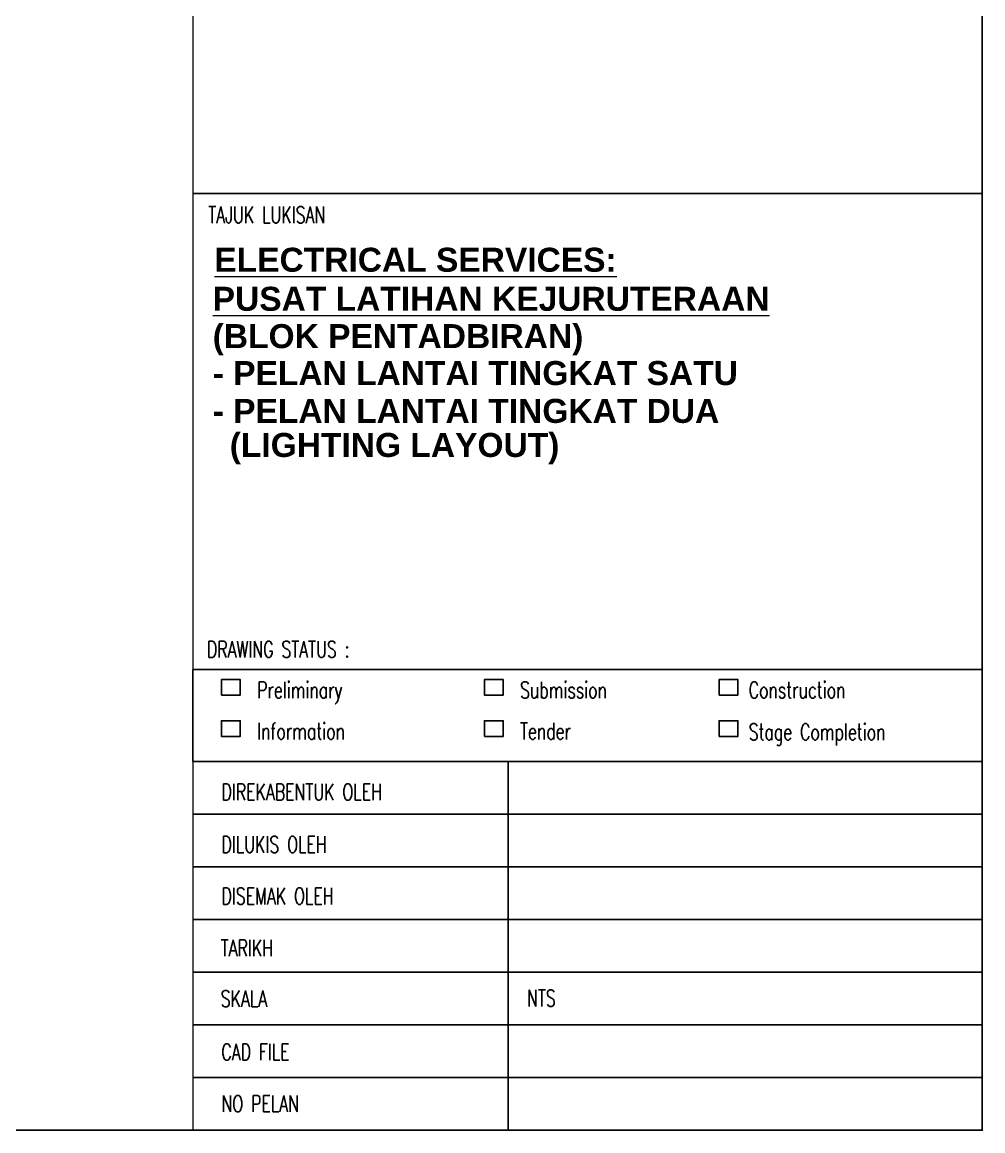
# Model space of a CAD drawing. Header units: inches. Extents: x -86493719 to 430035, y 21644 to 1519532.
# Drawn here: x 95154 to 111940, y 23173 to 42537 of the extents above; entities that cross this region are included whole.
import ezdxf

# ---------------------------------------------------------------- set-up
doc = ezdxf.new("R2010")
doc.units = ezdxf.units.IN
doc.header["$MEASUREMENT"] = 0
for name, color, linetype in [('dmension', 4, 'Continuous'), ('dxt_text', 4, 'Continuous'), ('t.block', 4, 'Continuous')]:
    doc.layers.add(name, color=color, linetype=linetype)
doc.layers.add('TEXT', color=8, linetype='Continuous', lineweight=20)
doc.styles.add('SANSSERIFBOLD', font='sasb____.pfb', dxfattribs={"height": 12})
doc.styles.add('TEXT25', font='SIMPLEX.shx', dxfattribs={"width": 0.7, "height": 62.5})

msp = doc.modelspace()

# ---------------------------------------------------------------- linework, layer by layer
at = {"layer": 'dmension', "ltscale": 100, "const_width": 23}
msp.add_lwpolyline([(98140, 101252), (98140, 23184), (111929, 23184), (111929, 101252), (98140, 101252)], dxfattribs=at)
at = {"layer": 'dxt_text'}
for points in [[(98637, 30783), (98637, 31054), (98966, 31054), (98966, 30783)], [(103231, 31054), (103561, 31054), (103561, 30783), (103231, 30783)], [(103231, 30783), (103231, 31054), (103561, 31054), (103561, 30783)], [(107333, 30783), (107333, 31054), (107662, 31054), (107662, 30783)], [(98637, 30335), (98966, 30335), (98966, 30063), (98637, 30063)], [(98637, 30063), (98637, 30335), (98966, 30335), (98966, 30063)], [(103231, 30063), (103231, 30335), (103561, 30335), (103561, 30063)], [(107333, 30063), (107333, 30335), (107662, 30335), (107662, 30063)]]:
    msp.add_lwpolyline(points, close=True, dxfattribs=at)
at = {"layer": 't.block', "color": 7, "linetype": 'Continuous'}
for p, q in [((111929, 90454), (111929, 25591)), ((98140, 39543), (111929, 39543)), ((98140, 29622), (111929, 29622)), ((103647, 29622), (103647, 23184)), ((98140, 28702), (111929, 28702)), ((98140, 27783), (111929, 27783)), ((98140, 26863), (111929, 26863)), ((98140, 25943), (111929, 25943)), ((98140, 25024), (111929, 25024)), ((98140, 24104), (111929, 24104))]:
    msp.add_line(p, q, dxfattribs=at)
at = {"layer": 't.block', "color": 7, "ltscale": 0.5}
msp.add_lwpolyline([(111929, 23184), (17074, 23184), (17074, 101252), (111929, 101252)], close=True, dxfattribs=at)
at = {"layer": 't.block', "color": 7, "linetype": 'Continuous'}
msp.add_lwpolyline([(98137, 31230), (111929, 31230), (111929, 29622), (98137, 29622)], close=True, dxfattribs=at)

# ---------------------------------------------------------------- texts
at = {"layer": 'dxt_text', "style": 'TEXT25', "width": 0.7}
for s, height, p in [('TAJUK LUKISAN', 287.51, (98407, 39029)), ('DIREKABENTUK OLEH', 287.51, (98638, 28949)), ('DILUKIS OLEH', 287.51, (98638, 28030)), ('DISEMAK OLEH', 287.51, (98638, 27129)), ('TARIKH ', 287.5, (98625, 26221)), ('SKALA ', 287.5, (98625, 25337)), ('NTS', 287.5, (103977, 25347)), ('CAD FILE ', 287.5, (98637, 24407)), ('NO PELAN', 287.5, (98637, 23502))]:
    msp.add_text(s, height=height, dxfattribs=at).set_placement(p)
at = {"layer": 'dxt_text', "attachment_point": 1, "style": 'TEXT25'}
for s, insert, char_height in [('DRAWING STATUS :', (98383, 31728), 287.51), ('Preliminary', (99260, 31017), 287.51), ('Submission', (103855, 31017), 287.5), ('Construction', (107850, 31017), 287.51), ('Information', (99260, 30298), 287.51), ('Tender', (103855, 30298), 287.5), ('Stage Completion', (107850, 30285), 287.51)]:
    msp.add_mtext(s, dxfattribs=dict(at, insert=insert, char_height=char_height))
at = {"layer": 'TEXT', "linetype": 'ByBlock', "style": 'SANSSERIFBOLD'}
for s, p in [('%%UELECTRICAL SERVICES:', (98512, 38178)), ('%%UPUSAT LATIHAN KEJURUTERAAN', (98483, 37496)), ('(BLOK PENTADBIRAN)', (98483, 36844)), ('- PELAN LANTAI TINGKAT SATU', (98483, 36199)), ('- PELAN LANTAI TINGKAT DUA', (98483, 35538)), ('(LIGHTING LAYOUT)', (98781, 34943))]:
    msp.add_text(s, height=419.4, dxfattribs=at).set_placement(p)

doc.saveas('drawing.dxf')
